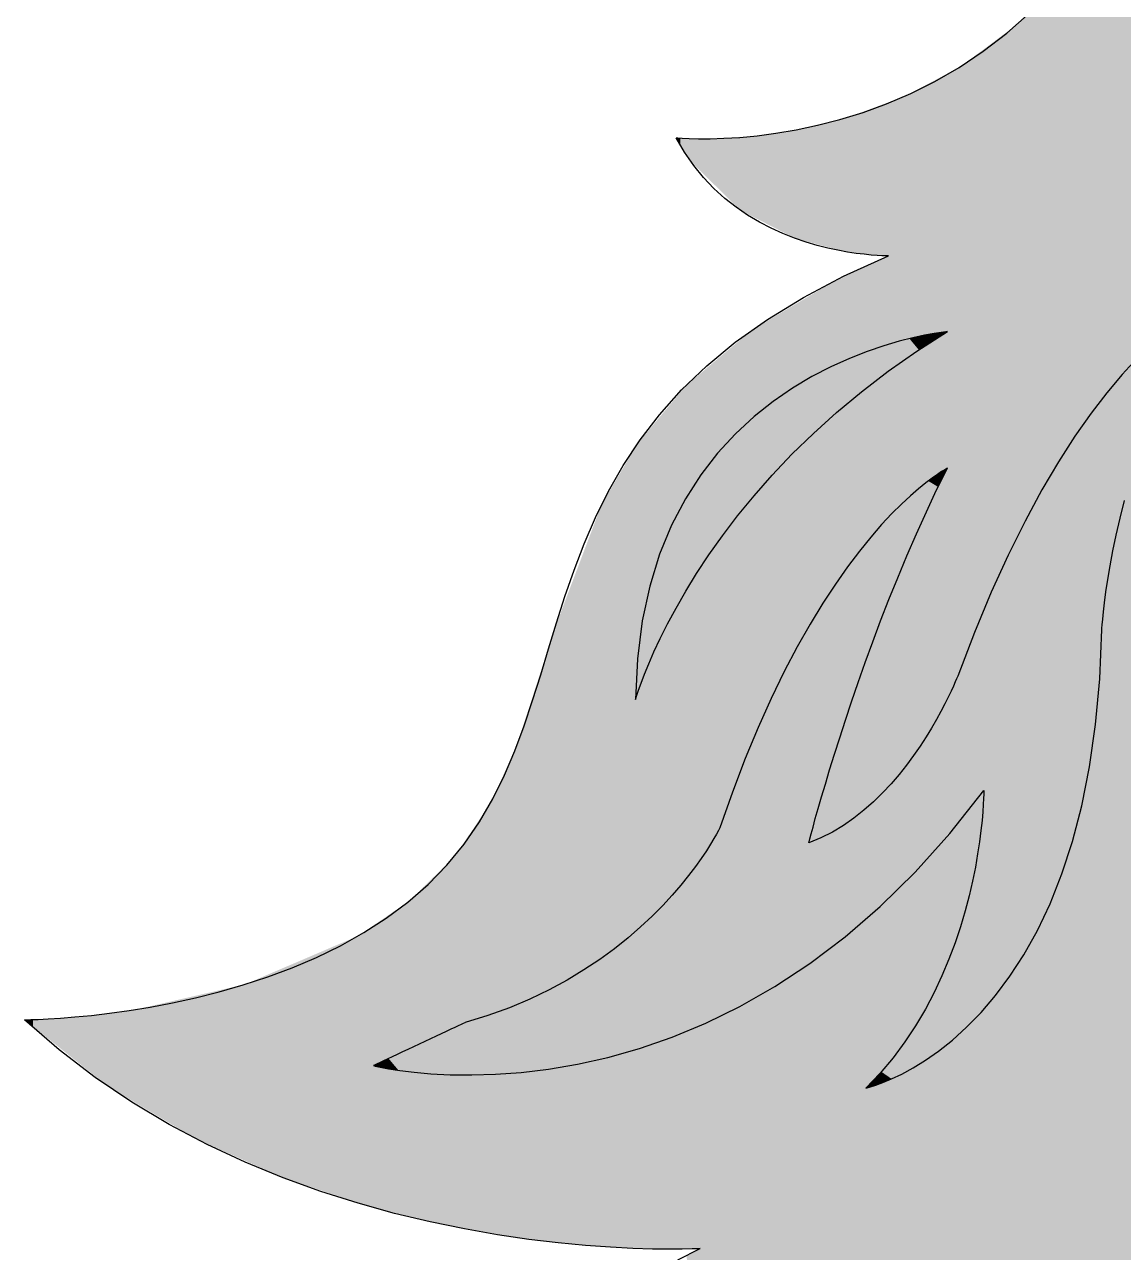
# Model space of a CAD drawing. Extents: x -42 to 1278, y -123 to 984.
# Drawn here: x -41.5 to 349.7, y 178.1 to 615.3 of the extents above; entities that cross this region are included whole.
import ezdxf

# ---------------------------------------------------------------- set-up
doc = ezdxf.new("R2010")
doc.units = 0
doc.layers.add('CABELLERA', color=7, linetype='CONTINUOUS')
doc.layers.add('CONTORNO_LON', color=7, linetype='CONTINUOUS')

# ---------------------------------------------------------------- blocks, each defined once
blk = doc.blocks.new('*U25')
at = {"layer": 'CONTORNO_LON', "color": 7, "linetype": 'CONTINUOUS'}
for points in [[(354.18, -24.93), (346.36, 743.09), (354.18, 747.39)], [(346.36, 21.97), (346, 742.89), (346.36, 743.09)], [(346, 21.88), (346, 742.89), (346.36, 21.97)], [(346.36, -27.32), (346.36, 743.09), (354.18, -24.93)], [(346, 21.88), (341.73, 652.1), (346, 658.5)], [(341.73, 20.84), (331.3, 636.45), (341.73, 652.1)], [(341.73, 20.84), (341.73, 652.1), (346, 21.88)], [(330.14, 17.42), (316.1, 619.96), (330.14, 634.72)], [(331.3, 17.82), (330.14, 634.72), (331.3, 636.45)], [(330.14, 17.42), (330.14, 634.72), (331.3, 17.82)], [(331.3, 17.82), (331.3, 636.45), (341.73, 20.84)], [(316.1, 12.55), (311.57, 615.2), (316.1, 619.96)], [(316.1, 12.55), (316.1, 619.96), (330.14, 17.42)], [(311.57, 10.66), (297.15, 604.44), (311.57, 615.2)], [(311.57, 10.66), (311.57, 615.2), (316.1, 12.55)], [(297.15, 4.65), (291.74, 600.4), (297.15, 604.44)], [(297.15, 4.65), (297.15, 604.44), (311.57, 10.66)], [(291.74, 1.92), (275.51, 591.79), (291.74, 600.4)], [(291.74, 1.92), (291.74, 600.4), (297.15, 4.65)], [(275.51, -6.24), (271.53, 589.68), (275.51, 591.79)], [(275.51, -6.24), (275.51, 591.79), (291.74, 1.92)], [(262.77, 533.08), (251.8, 582.39), (262.77, 586.44)], [(265.6, 533), (262.77, 586.44), (265.6, 587.49)], [(262.77, 533.08), (262.77, 586.44), (265.6, 533)], [(266, 533), (265.6, 587.49), (266, 587.64)], [(265.6, 533), (265.6, 587.49), (266, 533)], [(271.53, -8.66), (266, 587.64), (271.53, 589.68)], [(266, -12.04), (266, 587.64), (271.53, -8.66)], [(271.53, -8.66), (271.53, 589.68), (275.51, -6.24)], [(250.6, 534.47), (233.43, 577.89), (250.6, 582.1)], [(251.8, 534.34), (250.6, 582.1), (251.8, 582.39)], [(250.6, 534.47), (250.6, 582.1), (251.8, 534.34)], [(251.8, 534.34), (251.8, 582.39), (262.77, 533.08)], [(232.88, 539.18), (217.26, 575.55), (232.88, 577.81)], [(233.43, 539.03), (232.88, 577.81), (233.43, 577.89)], [(232.88, 539.18), (232.88, 577.81), (233.43, 539.03)], [(233.43, 539.03), (233.43, 577.89), (250.6, 534.47)], [(190.73, 574.59), (190.5, 575), (190.73, 574.98)], [(190.73, 574.59), (190.73, 574.98), (191.99, 572.29)], [(191.99, 572.29), (190.73, 574.98), (191.99, 574.91)], [(191.99, 572.29), (191.99, 574.91), (195.05, 567.53)], [(195.05, 567.53), (191.99, 574.91), (195.05, 574.73)], [(195.05, 567.53), (195.05, 574.73), (195.67, 566.57)], [(195.67, 566.57), (195.05, 574.73), (195.67, 574.73)], [(195.67, 566.57), (195.67, 574.73), (204.18, 558.19)], [(204.18, 558.19), (195.67, 574.73), (204.18, 574.71)], [(213.32, 549.2), (204.18, 574.71), (213.32, 575.29)], [(204.18, 558.19), (204.18, 574.71), (213.32, 549.2)], [(217.26, 547.18), (213.32, 575.29), (217.26, 575.55)], [(213.32, 549.2), (213.32, 575.29), (217.26, 547.18)], [(217.26, 547.18), (217.26, 575.55), (232.88, 539.18)], [(266, -12.04), (252.18, 526.66), (266, 533)], [(248.21, -23.44), (245.82, 523.42), (248.21, 524.84)], [(252.18, -20.47), (248.21, 524.84), (252.18, 526.66)], [(248.21, -23.44), (248.21, 524.84), (252.18, -20.47)], [(252.18, -20.47), (252.18, 526.66), (266, -12.04)], [(244.17, 121.54), (236.12, 517.66), (244.17, 522.44)], [(245.82, 121.95), (244.17, 522.44), (245.82, 523.42)], [(244.17, 121.54), (244.17, 522.44), (245.82, 121.95)], [(245.82, -25.23), (245.82, 523.42), (248.21, -23.44)], [(236.12, 119.76), (222.68, 509.68), (236.12, 517.66)], [(236.12, 119.76), (236.12, 517.66), (244.17, 121.54)], [(222.68, 117.41), (217.42, 506.56), (222.68, 509.68)], [(222.68, 117.41), (222.68, 509.68), (236.12, 119.76)], [(217.42, 116.77), (204.98, 496.09), (217.42, 506.56)], [(217.42, 116.77), (217.42, 506.56), (222.68, 117.41)], [(204.98, 115.27), (198.82, 490.89), (204.98, 496.09)], [(204.98, 115.27), (204.98, 496.09), (217.42, 116.77)], [(198.77, 179.49), (194.01, 486.85), (198.77, 490.85)], [(198.82, 179.4), (198.77, 490.85), (198.82, 490.89)], [(198.77, 179.49), (198.77, 490.85), (198.82, 179.4)], [(198.82, 114.94), (198.82, 490.89), (204.98, 115.27)], [(193.02, 179.32), (180.39, 470.55), (193.02, 485.67)], [(194.01, 179.35), (193.02, 485.67), (194.01, 486.85)], [(193.02, 179.32), (193.02, 485.67), (194.01, 179.35)], [(194.01, 179.35), (194.01, 486.85), (198.77, 179.49)], [(180.39, 179.4), (176.63, 466.05), (180.39, 470.55)], [(180.39, 179.4), (180.39, 470.55), (193.02, 179.32)], [(176.63, 179.59), (163.95, 444.51), (176.63, 466.05)], [(176.63, 179.59), (176.63, 466.05), (180.39, 179.4)], [(163.95, 180.23), (161.92, 439.14), (163.95, 444.51)], [(163.95, 180.23), (163.95, 444.51), (176.63, 179.59)], [(161.92, 180.34), (147.34, 400.6), (161.92, 439.14)], [(161.92, 180.34), (161.92, 439.14), (163.95, 180.23)], [(147.34, 181.83), (138.68, 373.96), (147.34, 400.6)], [(147.34, 181.83), (147.34, 400.6), (161.92, 180.34)], [(138.68, 182.72), (133.46, 357.89), (138.68, 373.96)], [(138.68, 182.72), (138.68, 373.96), (147.34, 181.83)], [(133.46, 183.58), (124.2, 337.85), (133.46, 357.89)], [(133.46, 183.58), (133.46, 357.89), (138.68, 182.72)], [(124.2, 185.11), (111.73, 319.36), (124.2, 337.85)], [(124.2, 185.11), (124.2, 337.85), (133.46, 183.58)], [(111.63, 187.18), (95.62, 303.43), (111.63, 319.21)], [(111.73, 187.16), (111.63, 319.21), (111.73, 319.36)], [(111.63, 187.18), (111.63, 319.21), (111.73, 187.16)], [(111.73, 187.16), (111.73, 319.36), (124.2, 185.11)], [(95.62, 191.02), (82.13, 294.19), (95.62, 303.43)], [(95.62, 191.02), (95.62, 303.43), (111.63, 187.18)], [(82.13, 194.24), (77.18, 290.8), (82.13, 294.19)], [(82.13, 194.24), (82.13, 294.19), (95.62, 191.02)], [(77.18, 195.88), (50.95, 279.58), (77.18, 290.8)], [(77.18, 195.88), (77.18, 290.8), (82.13, 194.24)], [(50.95, 204.57), (36.89, 273.57), (50.95, 279.58)], [(50.95, 204.57), (50.95, 279.58), (77.18, 195.88)], [(36.89, 210.85), (19.24, 269.5), (36.89, 273.57)], [(36.89, 210.85), (36.89, 273.57), (50.95, 204.57)], [(19.24, 218.74), (-1.49, 264.73), (19.24, 269.5)], [(19.24, 218.74), (19.24, 269.5), (36.89, 210.85)], [(-17.54, 241.84), (-30.2, 261.47), (-17.54, 262.57)], [(-11.93, 237.35), (-17.54, 262.57), (-11.93, 263.32)], [(-17.54, 241.84), (-17.54, 262.57), (-11.93, 237.35)], [(-1.49, 231.12), (-11.93, 263.32), (-1.49, 264.73)], [(-11.93, 237.35), (-11.93, 263.32), (-1.49, 231.12)], [(-1.49, 231.12), (-1.49, 264.73), (19.24, 218.74)], [(-38.51, 258.61), (-41.5, 261), (-38.51, 261.06)], [(-30.2, 251.97), (-38.51, 261.06), (-30.2, 261.47)], [(-38.51, 258.61), (-38.51, 261.06), (-30.2, 251.97)], [(-30.2, 251.97), (-30.2, 261.47), (-17.54, 241.84)], [(198.82, 114.94), (194.18, 176.97), (198.82, 179.4)]]:
    blk.add_solid(points, dxfattribs=at)
blk = doc.blocks.new('*U39')
at = {"layer": 'CABELLERA', "color": 7, "linetype": 'CONTINUOUS'}
for points in [[(270.92, 495.47), (269.8, 502.55), (270.92, 502.84)], [(273.5, 497.22), (270.92, 502.84), (273.5, 503.51)], [(270.92, 495.47), (270.92, 502.84), (273.5, 497.22)], [(276.84, 499.48), (273.5, 503.51), (276.84, 504.28)], [(273.5, 497.22), (273.5, 503.51), (276.84, 499.48)], [(278.76, 500.79), (276.84, 504.28), (278.76, 504.67)], [(276.84, 499.48), (276.84, 504.28), (278.76, 500.79)], [(279.78, 501.43), (278.76, 504.67), (279.78, 504.88)], [(278.76, 500.79), (278.76, 504.67), (279.78, 501.43)], [(282.27, 503.01), (279.78, 504.88), (282.27, 505.33)], [(279.78, 501.43), (279.78, 504.88), (282.27, 503.01)], [(284.28, 504.28), (282.27, 505.33), (284.28, 505.65)], [(282.27, 503.01), (282.27, 505.33), (284.28, 504.28)], [(285.76, 505.22), (284.28, 505.65), (285.76, 505.86)], [(284.28, 504.28), (284.28, 505.65), (285.76, 505.22)], [(286.68, 505.8), (285.76, 505.86), (286.68, 505.97)], [(285.76, 505.22), (285.76, 505.86), (286.68, 505.8)], [(286.68, 505.8), (286.68, 505.97), (287, 506)], [(261.46, 488.5), (256.9, 498.35), (261.46, 499.99)], [(263.47, 490.06), (261.46, 499.99), (263.47, 500.64)], [(261.46, 488.5), (261.46, 499.99), (263.47, 490.06)], [(265.77, 491.73), (263.47, 500.64), (265.77, 501.38)], [(263.47, 490.06), (263.47, 500.64), (265.77, 491.73)], [(269.8, 494.65), (265.77, 501.38), (269.8, 502.55)], [(265.77, 491.73), (265.77, 501.38), (269.8, 494.65)], [(269.8, 494.65), (269.8, 502.55), (270.92, 495.47)], [(247.22, 476.89), (243.34, 492.37), (247.22, 494.28)], [(249.68, 479.05), (247.22, 494.28), (249.68, 495.37)], [(247.22, 476.89), (247.22, 494.28), (249.68, 479.05)], [(252.14, 481.08), (249.68, 495.37), (252.14, 496.46)], [(249.68, 479.05), (249.68, 495.37), (252.14, 481.08)], [(256.39, 484.58), (252.14, 496.46), (256.39, 498.15)], [(252.14, 481.08), (252.14, 496.46), (256.39, 484.58)], [(256.9, 484.98), (256.39, 498.15), (256.9, 498.35)], [(256.39, 484.58), (256.39, 498.15), (256.9, 484.98)], [(256.9, 484.98), (256.9, 498.35), (261.46, 488.5)], [(242.18, 472.41), (237.34, 489.17), (242.18, 491.8)], [(243.34, 473.49), (242.18, 491.8), (243.34, 492.37)], [(242.18, 472.41), (242.18, 491.8), (243.34, 473.49)], [(243.34, 473.49), (243.34, 492.37), (247.22, 476.89)], [(231.69, 462.33), (226.7, 482.39), (231.69, 485.75)], [(231.88, 462.51), (231.69, 485.75), (231.88, 485.88)], [(231.69, 462.33), (231.69, 485.75), (231.88, 462.51)], [(237.05, 467.62), (231.88, 485.88), (237.05, 489.01)], [(231.88, 462.51), (231.88, 485.88), (237.05, 467.62)], [(237.34, 467.91), (237.05, 489.01), (237.34, 489.17)], [(237.05, 467.62), (237.05, 489.01), (237.34, 467.91)], [(237.34, 467.91), (237.34, 489.17), (242.18, 472.41)], [(226.37, 456.77), (221.56, 478.53), (226.37, 482.14)], [(226.7, 457.12), (226.37, 482.14), (226.7, 482.39)], [(226.37, 456.77), (226.37, 482.14), (226.7, 457.12)], [(226.7, 457.12), (226.7, 482.39), (231.69, 462.33)], [(221.38, 451.25), (216.7, 474.45), (221.38, 478.37)], [(221.56, 451.45), (221.38, 478.37), (221.56, 478.53)], [(221.38, 451.25), (221.38, 478.37), (221.56, 451.45)], [(221.56, 451.45), (221.56, 478.53), (226.37, 456.77)], [(216.5, 445.54), (212.33, 470.35), (216.5, 474.28)], [(216.7, 445.78), (216.5, 474.28), (216.7, 474.45)], [(216.5, 445.54), (216.5, 474.28), (216.7, 445.78)], [(216.7, 445.78), (216.7, 474.45), (221.38, 451.25)], [(211.56, 439.38), (208.26, 466.11), (211.56, 469.62)], [(212.33, 440.38), (211.56, 469.62), (212.33, 470.35)], [(211.56, 439.38), (211.56, 469.62), (212.33, 440.38)], [(212.33, 440.38), (212.33, 470.35), (216.5, 445.54)], [(206.78, 433.04), (204.48, 461.76), (206.78, 464.54)], [(208.26, 435.07), (206.78, 464.54), (208.26, 466.11)], [(206.78, 433.04), (206.78, 464.54), (208.26, 435.07)], [(208.26, 435.07), (208.26, 466.11), (211.56, 439.38)], [(204.48, 429.88), (202.19, 459), (204.48, 461.76)], [(204.48, 429.88), (204.48, 461.76), (206.78, 433.04)], [(200.98, 424.8), (197.84, 453), (200.98, 457.33)], [(202.19, 426.56), (200.98, 457.33), (202.19, 459)], [(200.98, 424.8), (200.98, 457.33), (202.19, 426.56)], [(202.19, 426.56), (202.19, 459), (204.48, 429.88)], [(197.75, 419.88), (194.79, 448.14), (197.75, 452.86)], [(197.84, 420.01), (197.75, 452.86), (197.84, 453)], [(197.75, 419.88), (197.75, 452.86), (197.84, 420.01)], [(197.84, 420.01), (197.84, 453), (200.98, 424.8)], [(193.77, 413.38), (192.08, 443.38), (193.77, 446.52)], [(194.79, 415.11), (193.77, 446.52), (194.79, 448.14)], [(193.77, 413.38), (193.77, 446.52), (194.79, 415.11)], [(194.79, 415.11), (194.79, 448.14), (197.75, 419.88)], [(192.08, 410.52), (190.01, 439.53), (192.08, 443.38)], [(192.08, 410.52), (192.08, 443.38), (193.77, 413.38)], [(189.62, 406.13), (187.39, 433.74), (189.62, 438.65)], [(190.01, 406.83), (189.62, 438.65), (190.01, 439.53)], [(189.62, 406.13), (189.62, 438.65), (190.01, 406.83)], [(190.01, 406.83), (190.01, 439.53), (192.08, 410.52)], [(187.39, 401.95), (186.61, 432.02), (187.39, 433.74)], [(187.39, 401.95), (187.39, 433.74), (189.62, 406.13)], [(185.39, 398), (183.62, 423.98), (185.39, 428.74)], [(186.61, 400.41), (185.39, 428.74), (186.61, 432.02)], [(185.39, 398), (185.39, 428.74), (186.61, 400.41)], [(186.61, 400.41), (186.61, 432.02), (187.39, 401.95)], [(183.62, 394.3), (182.05, 418.71), (183.62, 423.97)], [(183.62, 394.31), (183.62, 423.97), (183.62, 423.98)], [(183.62, 394.31), (183.62, 423.98), (185.39, 398)], [(183.62, 394.3), (183.62, 423.97), (183.62, 394.31)], [(181.06, 388.59), (180.69, 413.74), (181.06, 415.37)], [(182.05, 390.88), (181.06, 415.37), (182.05, 418.71)], [(181.06, 388.59), (181.06, 415.37), (182.05, 390.88)], [(182.05, 390.88), (182.05, 418.71), (183.62, 394.3)], [(180.69, 387.73), (179.52, 408.58), (180.69, 413.74)], [(180.69, 387.73), (180.69, 413.74), (181.06, 388.59)], [(179.52, 384.89), (178.97, 406.19), (179.52, 408.58)], [(179.52, 384.89), (179.52, 408.58), (180.69, 387.73)], [(178.53, 382.38), (177.72, 398.35), (178.53, 403.41)], [(178.97, 383.51), (178.53, 403.41), (178.97, 406.19)], [(178.53, 382.38), (178.53, 403.41), (178.97, 383.51)], [(178.97, 383.51), (178.97, 406.19), (179.52, 384.89)], [(177.72, 380.2), (177.41, 396.41), (177.72, 398.35)], [(177.72, 380.2), (177.72, 398.35), (178.53, 382.38)], [(177.41, 379.32), (177.08, 392.97), (177.41, 396.41)], [(177.41, 379.32), (177.41, 396.41), (177.72, 380.2)], [(177.08, 378.37), (176.59, 387.95), (177.08, 392.97)], [(177.08, 378.37), (177.08, 392.97), (177.41, 379.32)], [(176.41, 376.34), (176.26, 381.99), (176.41, 386.02)], [(176.59, 376.92), (176.41, 386.02), (176.59, 387.95)], [(176.41, 376.34), (176.41, 386.02), (176.59, 376.92)], [(176.59, 376.92), (176.59, 387.95), (177.08, 378.37)], [(176.26, 375.87), (176.06, 376.71), (176.26, 381.99)], [(176.26, 375.87), (176.26, 381.99), (176.41, 376.34)], [(176.06, 375.22), (176, 375), (176.06, 376.71)], [(176.06, 375.22), (176.06, 376.71), (176.26, 375.87)]]:
    blk.add_solid(points, dxfattribs=at)
blk = doc.blocks.new('*U43')
at = {"layer": 'CABELLERA', "color": 7, "linetype": 'CONTINUOUS'}
for points in [[(386.47, 516.6), (382.26, 518.5), (386.47, 520.49)], [(387.31, 517.44), (386.47, 520.49), (387.31, 520.89)], [(386.47, 516.6), (386.47, 520.49), (387.31, 517.44)], [(390.78, 520.89), (387.31, 520.89), (390.78, 522.17)], [(387.31, 517.44), (387.31, 520.89), (390.78, 520.89)], [(391.59, 521.69), (390.78, 522.17), (391.59, 522.39)], [(390.78, 520.89), (390.78, 522.17), (391.59, 521.69)], [(392.51, 522.52), (391.59, 522.39), (392.51, 522.63)], [(391.59, 521.69), (391.59, 522.39), (392.51, 522.52)], [(392.64, 522.65), (392.51, 522.63), (392.64, 522.66)], [(392.51, 522.52), (392.51, 522.63), (392.64, 522.65)], [(392.64, 522.65), (392.64, 522.66), (392.66, 522.67)], [(382.26, 511.53), (377.28, 515.56), (382.26, 518.5)], [(382.26, 511.53), (382.26, 518.5), (386.47, 516.6)], [(375.81, 503.27), (369.44, 510.07), (375.81, 514.68)], [(377.28, 505.53), (375.81, 514.68), (377.28, 515.56)], [(375.81, 503.27), (375.81, 514.68), (377.28, 505.53)], [(377.28, 505.53), (377.28, 515.56), (382.26, 511.53)], [(368.13, 491.05), (362.85, 504.5), (368.13, 509.12)], [(369.44, 493.55), (368.13, 509.12), (369.44, 510.07)], [(368.13, 491.05), (368.13, 509.12), (369.44, 493.55)], [(369.44, 493.55), (369.44, 510.07), (375.81, 503.27)], [(362.85, 481), (359.42, 501.5), (362.85, 504.5)], [(362.85, 481), (362.85, 504.5), (368.13, 491.05)], [(357.38, 468.24), (354.72, 496.82), (357.38, 499.48)], [(359.42, 472.98), (357.38, 499.48), (359.42, 501.5)], [(357.38, 468.24), (357.38, 499.48), (359.42, 472.98)], [(359.42, 472.98), (359.42, 501.5), (362.85, 481)], [(352.95, 455.61), (349.83, 491.51), (352.95, 494.9)], [(354.72, 460.65), (352.95, 494.9), (354.72, 496.82)], [(352.95, 455.61), (352.95, 494.9), (354.72, 460.65)], [(354.72, 460.65), (354.72, 496.82), (357.38, 468.24)], [(349.45, 443.46), (346.77, 487.89), (349.45, 491.06)], [(349.83, 444.78), (349.45, 491.06), (349.83, 491.51)], [(349.45, 443.46), (349.45, 491.06), (349.83, 444.78)], [(349.83, 444.78), (349.83, 491.51), (352.95, 455.61)], [(344.77, 421.79), (343.45, 483.84), (344.77, 485.54)], [(344.8, 421.98), (344.77, 485.54), (344.8, 485.57)], [(344.77, 421.79), (344.77, 485.54), (344.8, 421.98)], [(346.77, 432.13), (344.8, 485.57), (346.77, 487.89)], [(344.8, 421.98), (344.8, 485.57), (346.77, 432.13)], [(346.77, 432.13), (346.77, 487.89), (349.45, 443.46)], [(341.68, 389.94), (340.62, 480.2), (341.68, 481.57)], [(341.96, 398.29), (341.68, 481.57), (341.96, 481.93)], [(341.68, 389.94), (341.68, 481.57), (341.96, 398.29)], [(342, 400), (341.96, 481.93), (342, 481.98)], [(341.96, 398.29), (341.96, 481.93), (342, 400)], [(342.05, 400.71), (342, 481.98), (342.05, 482.04)], [(342, 400), (342, 481.98), (342, 400.01)], [(342, 400.01), (342, 481.98), (342, 481.98)], [(342, 400.01), (342, 481.98), (342, 400.06)], [(342, 400.06), (342, 481.98), (342, 481.98)], [(342, 400.06), (342, 481.98), (342.05, 400.71)], [(342.15, 402.04), (342.05, 482.04), (342.15, 482.17)], [(342.05, 400.71), (342.05, 482.04), (342.15, 402.04)], [(342.6, 406.59), (342.15, 482.17), (342.6, 482.75)], [(342.15, 402.04), (342.15, 482.17), (342.6, 406.59)], [(343.45, 413.35), (342.6, 482.75), (343.45, 483.84)], [(342.6, 406.59), (342.6, 482.75), (343.45, 413.35)], [(343.45, 413.35), (343.45, 483.84), (344.77, 421.79)], [(338.92, 359.38), (336.65, 474.8), (338.92, 477.96)], [(339.56, 364.94), (338.92, 477.96), (339.56, 478.85)], [(338.92, 359.38), (338.92, 477.96), (339.56, 364.94)], [(340.62, 374.11), (339.56, 478.85), (340.62, 480.2)], [(339.56, 364.94), (339.56, 478.85), (340.62, 374.11)], [(340.62, 374.11), (340.62, 480.2), (341.68, 389.94)], [(336.65, 345.73), (334.22, 471.41), (336.65, 474.8)], [(336.65, 345.73), (336.65, 474.8), (338.92, 359.38)], [(333.87, 333.11), (330.63, 465.99), (333.87, 470.88)], [(334.22, 334.7), (333.87, 470.88), (334.22, 471.41)], [(333.87, 333.11), (333.87, 470.88), (334.22, 334.7)], [(334.22, 334.7), (334.22, 471.41), (336.65, 345.73)], [(330.63, 321.49), (328.77, 463.19), (330.63, 465.99)], [(330.63, 321.49), (330.63, 465.99), (333.87, 333.11)], [(326.99, 310.83), (323.25, 454.14), (326.99, 460.27)], [(328.77, 316.05), (326.99, 460.27), (328.77, 463.19)], [(326.99, 310.83), (326.99, 460.27), (328.77, 316.05)], [(328.77, 316.05), (328.77, 463.19), (330.63, 321.49)], [(283.87, 450.6), (280.2, 452.83), (283.87, 455.44)], [(286.19, 455.59), (283.87, 455.44), (286.19, 456.89)], [(283.87, 450.6), (283.87, 455.44), (286.19, 455.59)], [(286.19, 455.59), (286.19, 456.89), (287, 457.33)], [(280.2, 442.69), (275.33, 448.86), (280.2, 452.83)], [(280.2, 442.69), (280.2, 452.83), (283.87, 450.6)], [(323.01, 301.08), (318.74, 446.15), (323.01, 453.72)], [(323.25, 301.65), (323.01, 453.72), (323.25, 454.14)], [(323.01, 301.08), (323.01, 453.72), (323.25, 301.65)], [(323.25, 301.65), (323.25, 454.14), (326.99, 310.83)], [(273.42, 428.12), (269.43, 443.38), (273.42, 447.09)], [(275.33, 432.23), (273.42, 447.09), (275.33, 448.86)], [(273.42, 428.12), (273.42, 447.09), (275.33, 432.23)], [(275.33, 432.23), (275.33, 448.86), (280.2, 442.69)], [(318.74, 292.2), (317.66, 444.22), (318.74, 446.15)], [(318.74, 292.2), (318.74, 446.15), (323.01, 301.08)], [(269.43, 418.19), (262.66, 436.21), (269.43, 443.38)], [(269.43, 418.19), (269.43, 443.38), (273.42, 428.12)], [(317.66, 290.25), (314.25, 437.67), (317.66, 444.22)], [(317.66, 290.25), (317.66, 444.22), (318.74, 292.2)], [(314.25, 284.16), (312.03, 433.4), (314.25, 437.67)], [(314.25, 284.16), (314.25, 437.67), (317.66, 290.25)], [(261.82, 399.23), (256.81, 429.14), (261.82, 435.2)], [(262.66, 401.33), (261.82, 435.2), (262.66, 436.21)], [(261.82, 399.23), (261.82, 435.2), (262.66, 401.33)], [(262.66, 401.33), (262.66, 436.21), (269.43, 418.19)], [(312.03, 280.71), (309.58, 428.31), (312.03, 433.4)], [(312.03, 280.71), (312.03, 433.4), (314.25, 284.16)], [(256.81, 385.5), (255.19, 427.18), (256.81, 429.14)], [(256.81, 385.5), (256.81, 429.14), (261.82, 399.23)], [(255.19, 380.8), (252.34, 423.26), (255.19, 427.18)], [(255.19, 380.8), (255.19, 427.18), (256.81, 385.5)], [(309.58, 276.92), (306.38, 421.63), (309.58, 428.31)], [(309.58, 276.92), (309.58, 428.31), (312.03, 280.71)], [(252.34, 372.56), (248.43, 417.88), (252.34, 423.26)], [(252.34, 372.56), (252.34, 423.26), (255.19, 380.8)], [(306.38, 272.57), (304.8, 418.07), (306.38, 421.63)], [(306.38, 272.57), (306.38, 421.63), (309.58, 276.92)], [(247.16, 356.57), (245.1, 412.89), (247.16, 416.12)], [(248.43, 360.65), (247.16, 416.12), (248.43, 417.88)], [(247.16, 356.57), (247.16, 416.12), (248.43, 360.65)], [(248.43, 360.65), (248.43, 417.88), (252.34, 372.56)], [(304.8, 270.43), (300.74, 408.88), (304.8, 418.07)], [(304.8, 270.43), (304.8, 418.07), (306.38, 272.57)], [(245.1, 350), (242.37, 408.58), (245.1, 412.89)], [(245.1, 350), (245.1, 412.89), (247.16, 356.57)], [(242.37, 340.86), (240.24, 405.23), (242.37, 408.58)], [(242.37, 340.86), (242.37, 408.58), (245.1, 350)], [(300, 342.67), (299.72, 406.38), (300, 407.07)], [(300.74, 265.57), (300, 407.07), (300.74, 408.88)], [(300, 264.69), (300, 407.07), (300.74, 265.57)], [(300.74, 265.57), (300.74, 408.88), (304.8, 270.43)], [(238.73, 328.01), (237.88, 401.31), (238.73, 402.86)], [(238.73, 328.01), (238.73, 402.86), (238.74, 328.03)], [(238.74, 328.03), (238.73, 402.86), (238.74, 402.86)], [(240.24, 333.46), (238.74, 402.86), (240.24, 405.23)], [(238.74, 328.03), (238.74, 402.86), (240.24, 333.46)], [(240.24, 333.46), (240.24, 405.23), (242.37, 340.86)], [(298.31, 340.41), (295.48, 395.99), (298.31, 402.93)], [(299.72, 342.29), (298.31, 402.93), (299.72, 406.38)], [(298.31, 340.41), (298.31, 402.93), (299.72, 342.29)], [(299.72, 342.29), (299.72, 406.38), (300, 342.67)], [(237.24, 280.47), (230.08, 387.22), (237.24, 400.16)], [(237.67, 280.78), (237.24, 400.16), (237.67, 400.93)], [(237.24, 280.47), (237.24, 400.16), (237.67, 280.78)], [(237.7, 324.1), (237.67, 400.93), (237.7, 400.98)], [(237.67, 323.99), (237.67, 400.93), (237.7, 324.1)], [(237.88, 324.81), (237.7, 400.98), (237.88, 401.31)], [(237.7, 324.1), (237.7, 400.98), (237.88, 324.81)], [(237.88, 324.81), (237.88, 401.31), (238.73, 328.01)], [(295.12, 336.29), (292.33, 387.83), (295.12, 395.11)], [(295.48, 336.72), (295.12, 395.11), (295.48, 395.99)], [(295.12, 336.29), (295.12, 395.11), (295.48, 336.72)], [(295.48, 336.72), (295.48, 395.99), (298.31, 340.41)], [(230.08, 275.77), (225.72, 378.46), (230.08, 387.22)], [(230.08, 275.77), (230.08, 387.22), (237.24, 280.47)], [(292.33, 332.91), (290.94, 384.09), (292.33, 387.83)], [(292.33, 332.91), (292.33, 387.83), (295.12, 336.29)], [(289.82, 329.86), (288.45, 378.23), (289.82, 381.3)], [(290.55, 330.74), (289.82, 381.3), (290.55, 383.03)], [(289.82, 329.86), (289.82, 381.3), (290.55, 330.74)], [(290.66, 330.88), (290.55, 383.03), (290.66, 383.33)], [(290.55, 330.74), (290.55, 383.03), (290.66, 330.88)], [(290.66, 330.88), (290.66, 383.33), (290.67, 330.88)], [(290.67, 330.88), (290.66, 383.33), (290.67, 383.33)], [(290.94, 331.22), (290.67, 383.33), (290.94, 384.09)], [(290.67, 330.88), (290.67, 383.33), (290.67, 330.88)], [(290.67, 330.88), (290.67, 383.33), (290.67, 383.33)], [(290.67, 330.88), (290.67, 383.33), (290.94, 331.22)], [(290.94, 331.22), (290.94, 384.09), (292.33, 332.91)], [(225.54, 272.79), (221.36, 369.03), (225.54, 378.06)], [(225.72, 272.91), (225.54, 378.06), (225.72, 378.46)], [(225.54, 272.79), (225.54, 378.06), (225.72, 272.91)], [(225.72, 272.91), (225.72, 378.46), (230.08, 275.77)], [(288.45, 328.19), (286.42, 374.05), (288.45, 378.23)], [(288.45, 328.19), (288.45, 378.23), (289.82, 329.86)], [(286.42, 325.73), (284.05, 369.57), (286.42, 374.05)], [(286.42, 325.73), (286.42, 374.05), (288.45, 328.19)], [(221.36, 270.4), (217.03, 358.93), (221.36, 369.03)], [(221.36, 270.4), (221.36, 369.03), (225.54, 272.79)], [(283.74, 322.53), (280.41, 363.28), (283.74, 368.99)], [(284.05, 322.86), (283.74, 368.99), (284.05, 369.57)], [(283.74, 322.53), (283.74, 368.99), (284.05, 322.86)], [(284.05, 322.86), (284.05, 369.57), (286.42, 325.73)], [(280.41, 318.95), (276.45, 357.16), (280.41, 363.28)], [(280.41, 318.95), (280.41, 363.28), (283.74, 322.53)], [(217.03, 267.91), (213.94, 351.17), (217.03, 358.93)], [(217.03, 267.91), (217.03, 358.93), (221.36, 270.4)], [(276.45, 314.67), (272.45, 351.69), (276.45, 357.16)], [(276.45, 314.67), (276.45, 357.16), (280.41, 318.95)], [(213.94, 266.15), (212.73, 348.13), (213.94, 351.17)], [(213.94, 266.15), (213.94, 351.17), (217.03, 267.91)], [(271.84, 309.78), (266.59, 344.58), (271.84, 350.85)], [(272.45, 310.37), (271.84, 350.85), (272.45, 351.69)], [(271.84, 309.78), (271.84, 350.85), (272.45, 310.37)], [(272.45, 310.37), (272.45, 351.69), (276.45, 314.67)], [(212.73, 265.55), (208.5, 336.6), (212.73, 348.13)], [(212.73, 265.55), (212.73, 348.13), (213.94, 266.15)], [(266.59, 304.77), (260.75, 338.63), (266.59, 344.58)], [(266.59, 304.77), (266.59, 344.58), (271.84, 309.78)], [(299.97, 264.66), (299.88, 339.08), (299.97, 341.37)], [(299.99, 264.68), (299.97, 341.37), (299.99, 341.93)], [(299.97, 264.66), (299.97, 341.37), (299.99, 264.68)], [(300, 264.69), (299.99, 341.93), (300, 342.56)], [(299.99, 264.68), (299.99, 341.93), (300, 264.69)], [(300, 264.69), (300, 342.66), (300, 342.67)], [(300, 264.69), (300, 342.56), (300, 342.66)], [(300, 264.69), (300, 342.66), (300, 264.69)], [(300, 264.69), (300, 342.56), (300, 264.69)], [(260.71, 299.15), (254.2, 333.11), (260.71, 338.59)], [(260.75, 299.19), (260.71, 338.59), (260.75, 338.63)], [(260.71, 299.15), (260.71, 338.59), (260.75, 299.19)], [(260.75, 299.19), (260.75, 338.63), (266.59, 304.77)], [(299.88, 264.56), (299.56, 334.3), (299.88, 339.08)], [(299.88, 264.56), (299.88, 339.08), (299.97, 264.66)], [(208.5, 263.45), (206.41, 330.56), (208.5, 336.6)], [(208.5, 263.45), (208.5, 336.6), (212.73, 265.55)], [(254.2, 293.65), (249, 329.66), (254.2, 333.11)], [(254.2, 293.65), (254.2, 333.11), (260.71, 299.15)], [(299.56, 264.22), (298.9, 327.87), (299.56, 334.3)], [(299.56, 264.22), (299.56, 334.3), (299.88, 264.56)], [(205.35, 261.88), (203.78, 325.26), (205.35, 328.07)], [(205.98, 262.2), (205.35, 328.07), (205.98, 329.3)], [(205.35, 261.88), (205.35, 328.07), (205.98, 262.2)], [(206, 262.2), (205.98, 329.3), (206, 329.33)], [(205.98, 262.2), (205.98, 329.3), (206, 262.2)], [(206.41, 262.41), (206, 329.33), (206.41, 330.56)], [(206, 262.2), (206, 329.33), (206, 262.2)], [(206, 262.2), (206, 329.33), (206, 329.33)], [(206, 262.2), (206, 329.33), (206.41, 262.41)], [(206.41, 262.41), (206.41, 330.56), (208.5, 263.45)], [(247.06, 287.8), (239.29, 324.6), (247.06, 328.37)], [(249, 289.24), (247.06, 328.37), (249, 329.66)], [(247.06, 287.8), (247.06, 328.37), (249, 289.24)], [(249, 289.24), (249, 329.66), (254.2, 293.65)], [(203.78, 261.1), (202.5, 323.2), (203.78, 325.26)], [(203.78, 261.1), (203.78, 325.26), (205.35, 261.88)], [(239.29, 282), (237.67, 323.99), (239.29, 324.6)], [(237.67, 280.78), (237.67, 323.99), (239.29, 282)], [(239.29, 282), (239.29, 324.6), (247.06, 287.8)], [(298.9, 263.53), (297.78, 320.03), (298.9, 327.87)], [(298.9, 263.53), (298.9, 327.87), (299.56, 264.22)], [(201.21, 259.92), (197.59, 315.89), (201.21, 321.13)], [(202.5, 260.47), (201.21, 321.13), (202.5, 323.2)], [(201.21, 259.92), (201.21, 321.13), (202.5, 260.47)], [(202.5, 260.47), (202.5, 323.2), (203.78, 261.1)], [(297.78, 262.35), (296.09, 311.02), (297.78, 320.03)], [(297.78, 262.35), (297.78, 320.03), (298.9, 263.53)], [(197.59, 258.37), (192.86, 309.79), (197.59, 315.89)], [(197.59, 258.37), (197.59, 315.89), (201.21, 259.92)], [(296.09, 260.57), (295.13, 307.04), (296.09, 311.02)], [(296.09, 260.57), (296.09, 311.02), (297.78, 262.35)], [(191.26, 255.68), (186.98, 303.07), (191.26, 307.96)], [(192.86, 256.36), (191.26, 307.96), (192.86, 309.79)], [(191.26, 255.68), (191.26, 307.96), (192.86, 256.36)], [(192.86, 256.36), (192.86, 309.79), (197.59, 258.37)], [(295.13, 259.56), (293.7, 301.11), (295.13, 307.04)], [(295.13, 259.56), (295.13, 307.04), (296.09, 260.57)], [(186.98, 254.13), (180.29, 296.35), (186.98, 303.07)], [(186.98, 254.13), (186.98, 303.07), (191.26, 255.68)], [(293.7, 258.3), (290.49, 290.54), (293.7, 301.11)], [(293.7, 258.3), (293.7, 301.11), (295.13, 259.56)], [(179.9, 251.6), (171.54, 288.69), (179.9, 295.95)], [(180.29, 251.72), (179.9, 295.95), (180.29, 296.35)], [(179.9, 251.6), (179.9, 295.95), (180.29, 251.72)], [(180.29, 251.72), (180.29, 296.35), (186.98, 254.13)], [(171.54, 249.09), (169.63, 287.27), (171.54, 288.69)], [(171.54, 249.09), (171.54, 288.69), (179.9, 251.6)], [(290.49, 255.47), (286.35, 279.57), (290.49, 290.54)], [(290.49, 255.47), (290.49, 290.54), (293.7, 258.3)], [(169.63, 248.51), (161.87, 281.51), (169.63, 287.27)], [(169.63, 248.51), (169.63, 287.27), (171.54, 249.09)], [(159.34, 246), (150.83, 274.64), (159.34, 279.93)], [(161.87, 246.62), (159.34, 279.93), (161.87, 281.51)], [(159.34, 246), (159.34, 279.93), (161.87, 246.62)], [(161.87, 246.62), (161.87, 281.51), (169.63, 248.51)], [(285.69, 251.24), (281.15, 268.44), (285.69, 278.16)], [(286.35, 251.82), (285.69, 278.16), (286.35, 279.57)], [(285.69, 251.24), (285.69, 278.16), (286.35, 251.82)], [(286.35, 251.82), (286.35, 279.57), (290.49, 255.47)], [(149.46, 244.1), (140.06, 269.19), (149.46, 273.95)], [(150.83, 244.36), (149.46, 273.95), (150.83, 274.64)], [(149.46, 244.1), (149.46, 273.95), (150.83, 244.36)], [(150.83, 244.36), (150.83, 274.64), (159.34, 246)], [(138.37, 242.59), (131.17, 265.5), (138.37, 268.34)], [(140.06, 242.75), (138.37, 268.34), (140.06, 269.19)], [(138.37, 242.59), (138.37, 268.34), (140.06, 242.75)], [(140.06, 242.75), (140.06, 269.19), (149.46, 244.1)], [(281.15, 248.07), (276.94, 261.17), (281.15, 268.44)], [(281.15, 248.07), (281.15, 268.44), (285.69, 251.24)], [(122.87, 241.44), (116.89, 260.44), (122.87, 262.34)], [(124.43, 241.52), (122.87, 262.34), (124.43, 262.83)], [(122.87, 241.44), (122.87, 262.34), (124.43, 241.52)], [(131.17, 241.89), (124.43, 262.83), (131.17, 265.5)], [(124.43, 241.52), (124.43, 262.83), (131.17, 241.89)], [(131.17, 241.89), (131.17, 265.5), (138.37, 242.59)], [(112.32, 241.4), (108.2, 256.65), (112.32, 258.59)], [(114.25, 241.36), (112.32, 258.59), (114.25, 259.49)], [(112.32, 241.4), (112.32, 258.59), (114.25, 241.36)], [(115.19, 241.33), (114.25, 259.49), (115.19, 259.94)], [(114.25, 241.36), (114.25, 259.49), (115.19, 241.33)], [(115.24, 241.33), (115.19, 259.94), (115.24, 259.96)], [(115.19, 241.33), (115.19, 259.94), (115.24, 241.33)], [(115.32, 241.33), (115.24, 259.96), (115.32, 259.99)], [(115.24, 241.33), (115.24, 259.96), (115.32, 241.33)], [(115.33, 241.33), (115.32, 259.99), (115.33, 260)], [(115.32, 241.33), (115.32, 259.99), (115.33, 241.33)], [(116.89, 241.36), (115.33, 260), (116.89, 260.44)], [(115.33, 241.33), (115.33, 260), (116.89, 241.36)], [(116.89, 241.36), (116.89, 260.44), (122.87, 241.44)], [(276.94, 245.14), (274.77, 257.42), (276.94, 261.17)], [(276.94, 245.14), (276.94, 261.17), (281.15, 248.07)], [(101.93, 241.88), (99, 252.33), (101.93, 253.71)], [(106.41, 241.61), (101.93, 253.71), (106.41, 255.81)], [(101.93, 241.88), (101.93, 253.71), (106.41, 241.61)], [(108.2, 241.5), (106.41, 255.81), (108.2, 256.65)], [(106.41, 241.61), (106.41, 255.81), (108.2, 241.5)], [(108.2, 241.5), (108.2, 256.65), (112.32, 241.4)], [(274.77, 243.95), (269.34, 249.87), (274.77, 257.42)], [(274.77, 243.95), (274.77, 257.42), (276.94, 245.14)], [(96.45, 242.4), (91.82, 248.96), (96.45, 251.14)], [(99, 242.16), (96.45, 251.14), (99, 252.33)], [(96.45, 242.4), (96.45, 251.14), (99, 242.16)], [(99, 242.16), (99, 252.33), (101.93, 241.88)], [(269.34, 240.96), (267.09, 246.74), (269.34, 249.87)], [(269.34, 240.96), (269.34, 249.87), (274.77, 243.95)], [(83.45, 244.48), (82.76, 244.71), (83.45, 245.04)], [(83.75, 244.42), (83.45, 245.04), (83.75, 245.18)], [(83.45, 244.48), (83.45, 245.04), (83.75, 244.42)], [(85.26, 244.09), (83.75, 245.18), (85.26, 245.89)], [(83.75, 244.42), (83.75, 245.18), (85.26, 244.09)], [(85.68, 244.02), (85.26, 245.89), (85.68, 246.08)], [(85.26, 244.09), (85.26, 245.89), (85.68, 244.02)], [(88.07, 243.57), (85.68, 246.08), (88.07, 247.2)], [(85.68, 244.02), (85.68, 246.08), (88.07, 243.57)], [(91.59, 243.02), (88.07, 247.2), (91.59, 248.86)], [(88.07, 243.57), (88.07, 247.2), (91.59, 243.02)], [(91.82, 242.98), (91.59, 248.86), (91.82, 248.96)], [(91.59, 243.02), (91.59, 248.86), (91.82, 242.98)], [(91.82, 242.98), (91.82, 248.96), (96.45, 242.4)], [(267.09, 239.98), (263.35, 242.59), (267.09, 246.74)], [(267.09, 239.98), (267.09, 246.74), (269.34, 240.96)], [(82.76, 244.64), (82.69, 244.66), (82.76, 244.71)], [(82.76, 244.64), (82.76, 244.71), (83.45, 244.48)], [(263.35, 238.36), (261.09, 240.09), (263.35, 242.59)], [(263.35, 238.36), (263.35, 242.59), (267.09, 239.98)], [(258.36, 236.75), (258, 236.67), (258.36, 237.07)], [(259.41, 237.04), (258.36, 237.07), (259.41, 238.23)], [(258.36, 236.75), (258.36, 237.07), (259.41, 237.04)], [(261.09, 237.56), (259.41, 238.23), (261.09, 240.09)], [(259.41, 237.04), (259.41, 238.23), (261.09, 237.56)], [(261.09, 237.56), (261.09, 240.09), (263.35, 238.36)]]:
    blk.add_solid(points, dxfattribs=at)

msp = doc.modelspace()

# ---------------------------------------------------------------- linework, layer by layer
at = {"layer": 'CABELLERA', "color": 7}
msp.add_lwpolyline([(176, 375), (176.11, 375.39), (176.47, 376.53), (177.08, 378.37), (177.97, 380.88), (179.17, 384.02), (180.69, 387.73), (182.55, 391.99), (184.78, 396.74), (187.39, 401.95), (190.41, 407.57), (193.86, 413.56), (197.75, 419.88), (202.11, 426.48), (206.97, 433.33), (212.33, 440.38), (218.22, 447.59), (224.67, 454.92), (231.69, 462.33), (239.3, 469.77), (247.53, 477.2), (256.39, 484.58), (265.91, 491.87), (276.11, 499.02), (287, 506), (286.44, 505.94), (284.84, 505.73), (282.27, 505.33), (278.85, 504.7), (274.66, 503.78), (269.8, 502.55), (264.36, 500.94), (258.44, 498.93), (252.14, 496.46), (245.55, 493.49), (238.76, 489.97), (231.87, 485.87), (224.98, 481.15), (218.18, 475.74), (211.56, 469.62), (205.22, 462.74), (199.26, 455.05), (193.77, 446.52), (188.84, 437.09), (184.57, 426.72), (181.06, 415.37), (178.39, 403), (176.68, 389.55)], close=True, dxfattribs=at)
msp.add_lwpolyline([(354.4, 496.49), (349.17, 490.76), (343.74, 484.26), (338.15, 476.94), (332.42, 468.76), (326.57, 459.67), (320.64, 449.62), (314.66, 438.56), (308.64, 426.45), (302.62, 413.24), (296.62, 398.89), (290.67, 383.33), (290.57, 383.1), (290.29, 382.41), (289.82, 381.3), (289.17, 379.82), (288.33, 377.98), (287.31, 375.84), (286.1, 373.42), (284.7, 370.76), (283.12, 367.89), (281.36, 364.85), (279.42, 361.68), (277.29, 358.4), (274.98, 355.06), (272.49, 351.69), (269.82, 348.32), (266.96, 344.99), (263.93, 341.74), (260.71, 338.59), (257.32, 335.59), (253.74, 332.77), (249.99, 330.17), (246.06, 327.81), (241.95, 325.74), (237.67, 323.98), (237.76, 324.35), (238.04, 325.44), (238.51, 327.2), (239.17, 329.6), (240, 332.61), (241.01, 336.19), (242.2, 340.31), (243.57, 344.93), (245.1, 350), (246.81, 355.51), (248.67, 361.41), (250.71, 367.66), (252.9, 374.23), (255.26, 381.08), (257.77, 388.19), (260.43, 395.5), (263.25, 402.99), (266.21, 410.62), (269.33, 418.36), (272.58, 426.16), (275.98, 433.99), (279.52, 441.83), (283.19, 449.62), (287, 457.33), (286.77, 457.21), (286.08, 456.83), (284.97, 456.15), (283.45, 455.17), (281.56, 453.84), (279.31, 452.15), (276.73, 450.06), (273.85, 447.56), (270.69, 444.61), (267.27, 441.19), (263.61, 437.27), (259.75, 432.83), (255.7, 427.85), (251.5, 422.29), (247.16, 416.12), (242.7, 409.33), (238.16, 401.89), (233.56, 393.77), (228.92, 384.95), (224.27, 375.39), (219.62, 365.08), (215.01, 353.98), (210.46, 342.07), (206, 329.33), (205.87, 329.08), (205.49, 328.33), (204.84, 327.12), (203.91, 325.49), (202.7, 323.48), (201.21, 321.13), (199.41, 318.45), (197.31, 315.51), (194.89, 312.32), (192.15, 308.93), (189.08, 305.36), (185.67, 301.67), (181.91, 297.88), (177.79, 294.02), (173.32, 290.14), (168.47, 286.27), (163.24, 282.45), (157.62, 278.71), (151.61, 275.09), (145.2, 271.62), (138.37, 268.34), (131.12, 265.29), (123.44, 262.5), (115.33, 260), (115.17, 259.92), (114.69, 259.7), (113.93, 259.34), (112.91, 258.87), (111.67, 258.28), (110.23, 257.61), (108.62, 256.85), (106.86, 256.03), (105, 255.15), (103.04, 254.23), (101.04, 253.29), (99, 252.33), (96.96, 251.38), (94.95, 250.43), (93, 249.52), (91.13, 248.64), (89.38, 247.82), (87.77, 247.06), (86.33, 246.39), (85.09, 245.8), (84.07, 245.33), (83.31, 244.97), (82.83, 244.74), (82.67, 244.67), (83.29, 244.52), (85.11, 244.13), (88.07, 243.57), (92.1, 242.94), (97.14, 242.32), (103.12, 241.79), (109.99, 241.43), (117.68, 241.33), (126.12, 241.57), (135.25, 242.24), (145.01, 243.41), (155.33, 245.17), (166.15, 247.6), (177.41, 250.79), (189.05, 254.82), (200.99, 259.78), (213.17, 265.74), (225.54, 272.79), (238.03, 281.02), (250.57, 290.5), (263.1, 301.32), (275.56, 313.57), (287.88, 327.32), (300, 342.67), (300, 342.34), (299.97, 341.37), (299.92, 339.81), (299.8, 337.69), (299.62, 335.04), (299.34, 331.92), (298.96, 328.35), (298.44, 324.37), (297.78, 320.03), (296.96, 315.35), (295.95, 310.39), (294.75, 305.17), (293.32, 299.73), (291.66, 294.12), (289.74, 288.37), (287.55, 282.52), (285.07, 276.6), (282.28, 270.67), (279.16, 264.74), (275.69, 258.87), (271.86, 253.09), (267.65, 247.44), (263.03, 241.95), (258, 236.67), (258.41, 236.77), (259.6, 237.09), (261.5, 237.7), (264.04, 238.63), (267.14, 239.93), (270.75, 241.66), (274.79, 243.85), (279.18, 246.57), (283.87, 249.85), (288.79, 253.75), (293.85, 258.31), (299, 263.58), (304.16, 269.62), (309.27, 276.46), (314.25, 284.16), (319.04, 292.77), (323.56, 302.32), (327.75, 312.89), (331.54, 324.5), (334.85, 337.21), (337.62, 351.06), (339.79, 366.12), (341.27, 382.41), (342, 400), (342.03, 400.41), (342.12, 401.62), (342.29, 403.58), (342.56, 406.22), (342.94, 409.49), (343.45, 413.35), (344.1, 417.75), (344.91, 422.62), (345.9, 427.91), (347.08, 433.58), (348.47, 439.58), (350.08, 445.83)], dxfattribs=at)
at = {"layer": 'CONTORNO_LON', "color": 7}
msp.add_lwpolyline([(191.08, 175.46), (199, 179.5), (198.27, 179.46), (196.12, 179.38), (192.64, 179.31), (187.92, 179.29), (182.03, 179.36), (175.06, 179.58), (167.09, 179.99), (158.2, 180.63), (148.48, 181.56), (138, 182.81), (126.86, 184.45), (115.13, 186.5), (102.89, 189.02), (90.22, 192.06), (77.22, 195.66), (63.96, 199.87), (50.53, 204.73), (37, 210.3), (23.46, 216.61), (10, 223.71), (-3.32, 231.66), (-16.39, 240.49), (-29.15, 250.26), (-41.5, 261), (-40.94, 261), (-39.31, 261.04), (-36.68, 261.12), (-33.14, 261.29), (-28.75, 261.57), (-23.59, 261.98), (-17.73, 262.55), (-11.26, 263.31), (-4.24, 264.3), (3.24, 265.52), (11.12, 267.02), (19.31, 268.81), (27.75, 270.93), (36.35, 273.41), (45.05, 276.26), (53.76, 279.52), (62.41, 283.21), (70.93, 287.37), (79.24, 292.01), (87.26, 297.17), (94.92, 302.87), (102.15, 309.14), (108.87, 316.01), (115, 323.5), (120.43, 331.45), (125.18, 339.67), (129.34, 348.13), (133.03, 356.8), (136.33, 365.65), (139.37, 374.66), (142.23, 383.79), (145.04, 393.04), (147.88, 402.36), (150.87, 411.72), (154.1, 421.11), (157.69, 430.5), (161.73, 439.85), (166.33, 449.15), (171.6, 458.36), (177.63, 467.46), (184.53, 476.42), (192.41, 485.22), (201.37, 493.82), (211.52, 502.2), (222.95, 510.34), (235.77, 518.2), (250.08, 525.76), (266, 533), (265.73, 533), (264.94, 533.01), (263.68, 533.04), (261.97, 533.13), (259.85, 533.28), (257.37, 533.52), (254.55, 533.86), (251.43, 534.33), (248.04, 534.95), (244.44, 535.73), (240.64, 536.7), (236.69, 537.88), (232.62, 539.27), (228.47, 540.91), (224.28, 542.81), (220.07, 545), (215.9, 547.49), (211.79, 550.3), (207.78, 553.45), (203.91, 556.96), (200.2, 560.85), (196.71, 565.14), (193.47, 569.85), (190.5, 575), (191.03, 574.95), (192.57, 574.85), (195.05, 574.73), (198.41, 574.66), (202.58, 574.67), (207.48, 574.83), (213.07, 575.17), (219.26, 575.76), (225.99, 576.63), (233.19, 577.85), (240.8, 579.46), (248.75, 581.5), (256.97, 584.03), (265.39, 587.11), (273.95, 590.77), (282.57, 595.07), (291.2, 600.07), (299.77, 605.8), (308.2, 612.32), (316.43, 619.68)], dxfattribs=at)

# ---------------------------------------------------------------- block references
at = {"layer": 'CABELLERA', "color": 7}
for name in ['*U43', '*U39']:
    msp.add_blockref(name, (0, 0), dxfattribs=at)
at = {"layer": 'CONTORNO_LON', "color": 7}
msp.add_blockref('*U25', (0, 0), dxfattribs=at)

doc.saveas('drawing.dxf')
